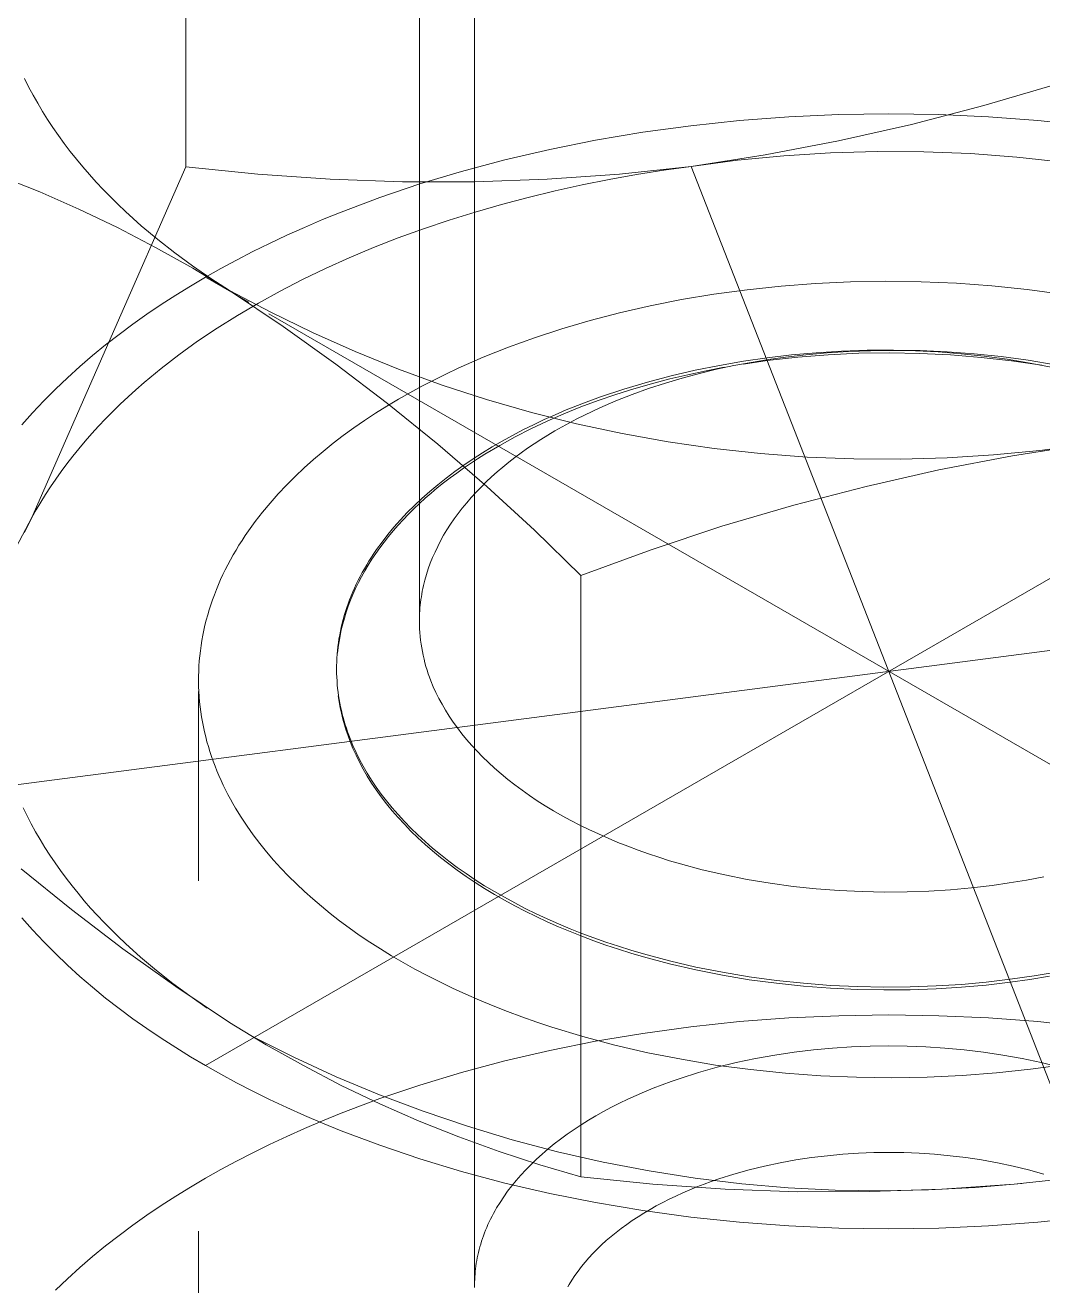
# Model space of a CAD drawing. Header units: inches. Extents: x -14 to 184, y -4 to 134.
# Drawn here: x 111.4241 to 111.7143, y 58.1212 to 58.481 of the extents above; entities that cross this region are included whole.
import ezdxf

# ---------------------------------------------------------------- set-up
doc = ezdxf.new("R2010")
doc.units = ezdxf.units.IN
doc.linetypes.add('HIDDEN', pattern=[1.905, 1.27, -0.635])
doc.layers.add('ZANO_R', color=7, linetype='Continuous', lineweight=0)
doc.layers.add('ZANO_R_przerywana', color=250, linetype='HIDDEN', lineweight=0)

msp = doc.modelspace()

# ---------------------------------------------------------------- linework, layer by layer
at = {"layer": 'ZANO_R'}
for p, q in [((111.53649, 58.31085), (111.53649, 58.63427)), ((111.46991, 58.44055), (111.46991, 58.61217)), ((111.55224, 58.12148), (111.55224, 58.60016)), ((111.42386, 58.46577), (111.42504, 58.46339)), ((111.42504, 58.46339), (111.4263, 58.46103)), ((111.71791, 58.46404), (111.69747, 58.45801)), ((111.4263, 58.46103), (111.42762, 58.45868)), ((111.42762, 58.45868), (111.429, 58.45635)), ((111.429, 58.45635), (111.43046, 58.45403)), ((111.65609, 58.45543), (111.67035, 58.45564)), ((111.67035, 58.45564), (111.68461, 58.45543)), ((111.69747, 58.45801), (111.67683, 58.45265)), ((111.43046, 58.45403), (111.43197, 58.45173)), ((111.60018, 58.4504), (111.61388, 58.45226)), ((111.61388, 58.45226), (111.6278, 58.45373)), ((111.6278, 58.45373), (111.64189, 58.45479)), ((111.64189, 58.45479), (111.65609, 58.45543)), ((111.67683, 58.45265), (111.65603, 58.44797)), ((111.68461, 58.45543), (111.69881, 58.45479)), ((111.69881, 58.45479), (111.7129, 58.45373)), ((111.7129, 58.45373), (111.72682, 58.45226)), ((111.43197, 58.45173), (111.43356, 58.44945)), ((111.43356, 58.44945), (111.4352, 58.44718)), ((111.58675, 58.44814), (111.60018, 58.4504)), ((111.4352, 58.44718), (111.43691, 58.44494)), ((111.43691, 58.44494), (111.43868, 58.44271)), ((111.56089, 58.44255), (111.57364, 58.44552)), ((111.57364, 58.44552), (111.58675, 58.44814)), ((111.65603, 58.44797), (111.6351, 58.44397)), ((111.66703, 58.44491), (111.65373, 58.44453)), ((111.68033, 58.44483), (111.66703, 58.44491)), ((111.69362, 58.4443), (111.68033, 58.44483)), ((111.43868, 58.44271), (111.44051, 58.44051)), ((111.54854, 58.43925), (111.56089, 58.44255)), ((111.6351, 58.44397), (111.61404, 58.44065)), ((111.62722, 58.4424), (111.61404, 58.44065)), ((111.64046, 58.44369), (111.62722, 58.4424)), ((111.65373, 58.44453), (111.64046, 58.44369)), ((111.70689, 58.44331), (111.69362, 58.4443)), ((111.72011, 58.44186), (111.70689, 58.44331)), ((111.42822, 58.43337), (111.41689, 58.43791)), ((111.46991, 58.44055), (111.426, 58.34044)), ((111.44051, 58.44051), (111.44239, 58.43833)), ((111.44239, 58.43833), (111.44434, 58.43617)), ((111.49044, 58.43841), (111.46991, 58.44055)), ((111.51103, 58.43699), (111.49044, 58.43841)), ((111.53662, 58.43565), (111.54854, 58.43925)), ((111.59351, 58.43848), (111.57292, 58.43703)), ((111.59843, 58.43832), (111.59064, 58.43693)), ((111.61404, 58.44065), (111.59351, 58.43848)), ((111.60623, 58.43956), (111.59843, 58.43832)), ((111.61404, 58.44065), (111.60623, 58.43956)), ((111.61404, 58.44065), (111.72666, 58.1524)), ((111.44434, 58.43617), (111.44634, 58.43404)), ((111.44634, 58.43404), (111.4484, 58.43193)), ((111.53166, 58.43628), (111.51103, 58.43699)), ((111.52516, 58.43177), (111.53662, 58.43565)), ((111.5523, 58.4363), (111.53166, 58.43628)), ((111.57292, 58.43703), (111.5523, 58.4363)), ((111.58288, 58.43538), (111.57516, 58.43367)), ((111.59064, 58.43693), (111.58288, 58.43538)), ((111.4394, 58.42846), (111.42822, 58.43337)), ((111.4484, 58.43193), (111.45052, 58.42984)), ((111.51419, 58.42763), (111.52516, 58.43177)), ((111.5675, 58.43182), (111.5599, 58.42981)), ((111.57516, 58.43367), (111.5675, 58.43182)), ((111.45041, 58.42319), (111.4394, 58.42846)), ((111.45052, 58.42984), (111.45268, 58.42778)), ((111.45268, 58.42778), (111.4549, 58.42575)), ((111.50889, 58.42548), (111.51419, 58.42763)), ((111.55238, 58.42764), (111.54496, 58.42532)), ((111.5599, 58.42981), (111.55238, 58.42764)), ((111.46124, 58.41756), (111.45041, 58.42319)), ((111.4549, 58.42575), (111.45717, 58.42374)), ((111.45717, 58.42374), (111.46185, 58.41981)), ((111.49868, 58.421), (111.50372, 58.42326)), ((111.50372, 58.42326), (111.50889, 58.42548)), ((111.54496, 58.42532), (111.53764, 58.42286)), ((111.46185, 58.41981), (111.46672, 58.41599)), ((111.49377, 58.41869), (111.49868, 58.421)), ((111.53045, 58.42024), (111.52339, 58.41749)), ((111.53764, 58.42286), (111.53045, 58.42024)), ((111.47188, 58.41158), (111.46124, 58.41756)), ((111.46672, 58.41599), (111.47176, 58.41229)), ((111.48436, 58.41394), (111.489, 58.41634)), ((111.489, 58.41634), (111.49377, 58.41869)), ((111.52339, 58.41749), (111.51648, 58.41459)), ((111.47985, 58.41151), (111.48436, 58.41394)), ((111.51648, 58.41459), (111.50973, 58.41155)), ((111.4712, 58.40651), (111.47548, 58.40904)), ((111.47176, 58.41229), (111.47696, 58.40871)), ((111.48232, 58.40526), (111.47188, 58.41158)), ((111.47548, 58.40904), (111.47985, 58.41151)), ((111.47548, 58.40904), (111.48785, 58.40189)), ((111.50973, 58.41155), (111.50316, 58.40838)), ((111.46698, 58.40391), (111.4712, 58.40651)), ((111.47696, 58.40871), (111.48232, 58.40526)), ((111.49765, 58.39496), (111.48232, 58.40526)), ((111.48232, 58.40526), (111.49407, 58.39903)), ((111.50316, 58.40838), (111.49676, 58.40509)), ((111.6205, 58.40416), (111.62996, 58.40545)), ((111.62996, 58.40545), (111.63962, 58.40647)), ((111.63962, 58.40647), (111.64944, 58.40722)), ((111.64944, 58.40722), (111.6594, 58.40769)), ((111.6594, 58.40769), (111.66945, 58.40787)), ((111.66945, 58.40787), (111.67955, 58.40774)), ((111.67955, 58.40774), (111.68967, 58.40732)), ((111.68967, 58.40732), (111.69977, 58.40659)), ((111.69977, 58.40659), (111.7098, 58.40556)), ((111.7098, 58.40556), (111.71973, 58.40423)), ((111.46283, 58.40123), (111.46698, 58.40391)), ((111.49057, 58.40167), (111.48457, 58.39814)), ((111.49676, 58.40509), (111.49057, 58.40167)), ((111.60228, 58.40086), (111.61126, 58.40263)), ((111.61126, 58.40263), (111.6205, 58.40416)), ((111.45475, 58.39564), (111.45875, 58.39847)), ((111.45875, 58.39847), (111.46283, 58.40123)), ((111.47548, 58.18402), (111.85013, 58.40033)), ((111.48457, 58.39814), (111.47879, 58.3945)), ((111.49359, 58.39858), (111.86522, 58.18402)), ((111.49407, 58.39903), (111.50603, 58.39321)), ((111.58517, 58.39668), (111.59358, 58.39887)), ((111.59358, 58.39887), (111.60228, 58.40086)), ((111.45084, 58.39273), (111.45475, 58.39564)), ((111.47879, 58.3945), (111.47324, 58.39075)), ((111.51268, 58.38421), (111.49765, 58.39496)), ((111.57708, 58.3943), (111.58517, 58.39668)), ((111.44701, 58.38975), (111.45084, 58.39273)), ((111.50603, 58.39321), (111.51818, 58.3878)), ((111.56188, 58.38906), (111.56931, 58.39175)), ((111.56931, 58.39175), (111.57708, 58.3943)), ((111.44327, 58.38669), (111.44701, 58.38975)), ((111.47324, 58.39075), (111.46791, 58.38691)), ((111.51818, 58.3878), (111.53051, 58.38282)), ((111.55466, 58.38617), (111.56188, 58.38906)), ((111.64258, 58.38684), (111.64964, 58.38748)), ((111.64674, 58.38692), (111.65274, 58.38746)), ((111.64964, 58.38748), (111.65686, 58.38793)), ((111.65274, 58.38746), (111.65888, 58.38785)), ((111.65307, 58.3869), (111.66179, 58.38732)), ((111.65686, 58.38793), (111.66423, 58.3882)), ((111.65888, 58.38785), (111.66514, 58.38807)), ((111.66179, 58.38732), (111.67052, 58.38745)), ((111.66423, 58.3882), (111.67171, 58.38826)), ((111.66514, 58.38807), (111.67151, 58.38813)), ((111.67052, 58.38745), (111.67924, 58.3873)), ((111.67151, 58.38813), (111.67796, 58.38801)), ((111.67171, 58.38826), (111.6793, 58.38812)), ((111.67796, 58.38801), (111.68447, 58.3877)), ((111.67924, 58.3873), (111.68796, 58.38687)), ((111.6793, 58.38812), (111.68696, 58.38776)), ((111.68447, 58.3877), (111.69103, 58.38721)), ((111.68696, 58.38776), (111.69467, 58.38717)), ((111.69103, 58.38721), (111.6976, 58.38652)), ((111.43963, 58.38356), (111.44327, 58.38669)), ((111.46791, 58.38691), (111.46282, 58.38298)), ((111.52736, 58.37301), (111.51268, 58.38421)), ((111.54756, 58.38304), (111.55466, 58.38617)), ((111.61517, 58.3825), (111.62203, 58.38388)), ((111.62126, 58.38275), (111.62618, 58.3838)), ((111.62203, 58.38388), (111.62888, 58.38506)), ((111.62618, 58.3838), (111.6311, 58.38474)), ((111.62888, 58.38506), (111.63569, 58.38604)), ((111.62888, 58.38424), (111.63569, 58.38522)), ((111.6311, 58.38474), (111.63601, 58.38555)), ((111.63569, 58.38604), (111.64258, 58.38684)), ((111.63569, 58.38522), (111.64437, 58.3862)), ((111.63601, 58.38555), (111.64089, 58.38624)), ((111.64089, 58.38624), (111.64674, 58.38692)), ((111.64437, 58.3862), (111.65307, 58.3869)), ((111.68796, 58.38687), (111.69666, 58.38616)), ((111.69467, 58.38717), (111.7024, 58.38636)), ((111.69666, 58.38616), (111.70533, 58.38517)), ((111.6976, 58.38652), (111.70416, 58.38563)), ((111.7024, 58.38636), (111.71012, 58.38532)), ((111.70416, 58.38563), (111.71068, 58.38454)), ((111.70533, 58.38517), (111.71397, 58.38389)), ((111.71012, 58.38532), (111.7178, 58.38404)), ((111.71068, 58.38454), (111.71715, 58.38326)), ((111.43268, 58.37708), (111.4361, 58.38035)), ((111.4361, 58.38035), (111.43963, 58.38356)), ((111.46282, 58.38298), (111.45798, 58.37897)), ((111.53051, 58.38282), (111.54301, 58.37826)), ((111.54059, 58.37968), (111.54405, 58.38139)), ((111.54405, 58.38139), (111.54756, 58.38304)), ((111.60151, 58.37912), (111.60832, 58.38092)), ((111.60663, 58.37882), (111.61147, 58.38026)), ((111.60788, 58.37999), (111.61305, 58.38122)), ((111.60832, 58.38092), (111.61517, 58.3825)), ((111.61147, 58.38026), (111.61635, 58.38157)), ((111.61305, 58.38122), (111.61824, 58.38233)), ((111.61635, 58.38157), (111.62126, 58.38275)), ((111.61824, 58.38233), (111.62343, 58.38332)), ((111.42938, 58.37374), (111.43268, 58.37708)), ((111.45566, 58.37693), (111.45339, 58.37488)), ((111.45798, 58.37897), (111.45566, 58.37693)), ((111.5338, 58.37608), (111.53717, 58.37791)), ((111.53717, 58.37791), (111.54059, 58.37968)), ((111.54301, 58.37826), (111.55565, 58.37413)), ((111.58811, 58.37488), (111.59476, 58.37711)), ((111.59253, 58.37557), (111.5976, 58.37717)), ((111.59476, 58.37711), (111.60151, 58.37912)), ((111.59714, 58.37555), (111.60185, 58.37725)), ((111.5976, 58.37717), (111.60272, 58.37864)), ((111.60185, 58.37725), (111.60663, 58.37882)), ((111.60272, 58.37864), (111.60788, 58.37999)), ((111.42619, 58.37033), (111.42938, 58.37374)), ((111.45119, 58.37281), (111.44905, 58.37073)), ((111.45339, 58.37488), (111.45119, 58.37281)), ((111.52721, 58.37224), (111.53048, 58.37419)), ((111.54171, 58.36137), (111.52736, 58.37301)), ((111.53048, 58.37419), (111.5338, 58.37608)), ((111.55565, 58.37413), (111.56843, 58.37044)), ((111.58158, 58.37245), (111.58483, 58.37369)), ((111.58257, 58.37202), (111.58751, 58.37386)), ((111.58483, 58.37369), (111.58811, 58.37488)), ((111.58751, 58.37386), (111.59253, 58.37557)), ((111.58798, 58.37177), (111.59251, 58.37372)), ((111.59251, 58.37372), (111.59714, 58.37555)), ((111.42314, 58.36686), (111.42619, 58.37033)), ((111.44905, 58.37073), (111.44698, 58.36863)), ((111.52086, 58.36816), (111.52401, 58.37023)), ((111.52401, 58.37023), (111.52721, 58.37224)), ((111.56843, 58.37044), (111.58133, 58.3672)), ((111.57208, 58.36839), (111.5752, 58.3698)), ((111.57295, 58.36798), (111.57771, 58.37006)), ((111.5752, 58.3698), (111.57837, 58.37115)), ((111.57771, 58.37006), (111.58257, 58.37202)), ((111.57837, 58.37115), (111.58158, 58.37245)), ((111.5814, 58.36861), (111.58356, 58.36969)), ((111.58356, 58.36969), (111.58798, 58.37177)), ((111.44497, 58.36651), (111.44303, 58.36439)), ((111.44698, 58.36863), (111.44497, 58.36651)), ((111.51479, 58.36386), (111.51779, 58.36604)), ((111.51779, 58.36604), (111.52086, 58.36816)), ((111.56378, 58.36347), (111.5683, 58.36578)), ((111.56599, 58.36544), (111.56901, 58.36694)), ((111.5683, 58.36578), (111.57295, 58.36798)), ((111.56901, 58.36694), (111.57208, 58.36839)), ((111.57514, 58.36517), (111.57719, 58.36635)), ((111.57719, 58.36635), (111.57928, 58.36749)), ((111.57928, 58.36749), (111.5814, 58.36861)), ((111.58133, 58.3672), (111.59433, 58.3644)), ((111.44116, 58.36225), (111.43934, 58.3601)), ((111.44303, 58.36439), (111.44116, 58.36225)), ((111.51187, 58.36163), (111.51479, 58.36386)), ((111.55728, 58.36063), (111.56012, 58.36228)), ((111.55938, 58.36104), (111.56378, 58.36347)), ((111.56012, 58.36228), (111.56303, 58.36388)), ((111.56303, 58.36388), (111.56599, 58.36544)), ((111.56923, 58.36149), (111.57116, 58.36275)), ((111.57116, 58.36275), (111.57313, 58.36397)), ((111.57313, 58.36397), (111.57514, 58.36517)), ((111.59433, 58.3644), (111.60742, 58.36204)), ((111.60742, 58.36204), (111.62059, 58.36014)), ((111.43934, 58.3601), (111.4376, 58.35794)), ((111.50627, 58.35701), (111.50903, 58.35934)), ((111.50903, 58.35934), (111.51187, 58.36163)), ((111.55569, 58.3493), (111.54171, 58.36137)), ((111.5518, 58.3572), (111.55451, 58.35894)), ((111.55307, 58.35721), (111.55514, 58.35851)), ((111.55451, 58.35894), (111.55728, 58.36063)), ((111.55514, 58.35851), (111.55938, 58.36104)), ((111.56372, 58.35757), (111.56551, 58.3589)), ((111.56551, 58.3589), (111.56735, 58.36021)), ((111.56735, 58.36021), (111.56923, 58.36149)), ((111.62059, 58.36014), (111.63381, 58.3587)), ((111.63381, 58.3587), (111.64707, 58.3577)), ((111.70024, 58.35831), (111.71347, 58.3596)), ((111.72666, 58.36135), (111.7056, 58.35803)), ((111.71347, 58.3596), (111.72666, 58.36135)), ((111.43592, 58.35578), (111.43431, 58.3536)), ((111.4376, 58.35794), (111.43592, 58.35578)), ((111.5036, 58.35462), (111.50627, 58.35701)), ((111.54662, 58.35359), (111.54917, 58.35542)), ((111.54907, 58.35453), (111.55105, 58.35588)), ((111.54917, 58.35542), (111.5518, 58.3572)), ((111.55105, 58.35588), (111.55307, 58.35721)), ((111.55866, 58.35345), (111.56029, 58.35484)), ((111.56029, 58.35484), (111.56198, 58.35622)), ((111.56198, 58.35622), (111.56372, 58.35757)), ((111.64707, 58.3577), (111.66036, 58.35717)), ((111.66036, 58.35717), (111.67367, 58.35709)), ((111.67367, 58.35709), (111.68696, 58.35747)), ((111.7056, 58.35803), (111.68466, 58.35403)), ((111.68696, 58.35747), (111.70024, 58.35831)), ((111.43276, 58.35142), (111.43128, 58.34923)), ((111.43431, 58.3536), (111.43276, 58.35142)), ((111.49855, 58.3497), (111.50103, 58.35218)), ((111.50103, 58.35218), (111.5036, 58.35462)), ((111.54175, 58.34982), (111.54414, 58.35173)), ((111.5434, 58.35033), (111.54524, 58.35175)), ((111.54414, 58.35173), (111.54662, 58.35359)), ((111.54524, 58.35175), (111.54713, 58.35315)), ((111.54713, 58.35315), (111.54907, 58.35453)), ((111.55554, 58.35059), (111.55707, 58.35203)), ((111.55707, 58.35203), (111.55866, 58.35345)), ((111.68466, 58.35403), (111.66386, 58.34935)), ((111.43128, 58.34923), (111.42986, 58.34704)), ((111.49617, 58.34717), (111.49855, 58.3497)), ((111.53722, 58.34591), (111.53944, 58.34789)), ((111.53944, 58.34789), (111.54175, 58.34982)), ((111.53985, 58.34742), (111.5416, 58.34888)), ((111.5416, 58.34888), (111.5434, 58.35033)), ((111.55128, 58.34617), (111.55265, 58.34766)), ((111.55265, 58.34766), (111.55407, 58.34913)), ((111.55407, 58.34913), (111.55554, 58.35059)), ((111.56931, 58.33681), (111.55569, 58.3493)), ((111.66386, 58.34935), (111.64323, 58.34399)), ((111.42851, 58.34484), (111.42722, 58.34264)), ((111.42986, 58.34704), (111.42851, 58.34484)), ((111.49173, 58.34198), (111.49389, 58.34459)), ((111.49389, 58.34459), (111.49617, 58.34717)), ((111.5349, 58.34291), (111.5365, 58.34443)), ((111.53509, 58.34391), (111.53722, 58.34591)), ((111.5365, 58.34443), (111.53815, 58.34593)), ((111.53815, 58.34593), (111.53985, 58.34742)), ((111.54873, 58.34314), (111.54998, 58.34466)), ((111.54998, 58.34466), (111.55128, 58.34617)), ((111.426, 58.34044), (111.42145, 58.33198)), ((111.426, 58.34044), (111.42489, 58.3383)), ((111.42722, 58.34264), (111.426, 58.34044)), ((111.48967, 58.33933), (111.49173, 58.34198)), ((111.5311, 58.33981), (111.53304, 58.34187)), ((111.53186, 58.33981), (111.53335, 58.34137)), ((111.53304, 58.34187), (111.53509, 58.34391)), ((111.53335, 58.34137), (111.5349, 58.34291)), ((111.54642, 58.34006), (111.54755, 58.34161)), ((111.54755, 58.34161), (111.54873, 58.34314)), ((111.64323, 58.34399), (111.62278, 58.33796)), ((111.42489, 58.3383), (111.42382, 58.33615)), ((111.48772, 58.33664), (111.48967, 58.33933)), ((111.52749, 58.3356), (111.52924, 58.33772)), ((111.52903, 58.33665), (111.53042, 58.33824)), ((111.52924, 58.33772), (111.5311, 58.33981)), ((111.53042, 58.33824), (111.53186, 58.33981)), ((111.5434, 58.33537), (111.54435, 58.33694)), ((111.54435, 58.33694), (111.54535, 58.33851)), ((111.54535, 58.33851), (111.54642, 58.34006)), ((111.62278, 58.33796), (111.60254, 58.33127)), ((111.48503, 58.33254), (111.4859, 58.33391)), ((111.4859, 58.33391), (111.4868, 58.33528)), ((111.4868, 58.33528), (111.48772, 58.33664)), ((111.52427, 58.33131), (111.52583, 58.33346)), ((111.52521, 58.33182), (111.52643, 58.33344)), ((111.52583, 58.33346), (111.52749, 58.3356)), ((111.52643, 58.33344), (111.5277, 58.33505)), ((111.5277, 58.33505), (111.52903, 58.33665)), ((111.5417, 58.3322), (111.54252, 58.33379)), ((111.54252, 58.33379), (111.5434, 58.33537)), ((111.58253, 58.32392), (111.56931, 58.33681)), ((111.4826, 58.32837), (111.48338, 58.32977)), ((111.48338, 58.32977), (111.48419, 58.33116)), ((111.48419, 58.33116), (111.48503, 58.33254)), ((111.52281, 58.32913), (111.52352, 58.33022)), ((111.52295, 58.32854), (111.52405, 58.33018)), ((111.52352, 58.33022), (111.52427, 58.33131)), ((111.52405, 58.33018), (111.52521, 58.33182)), ((111.54024, 58.32901), (111.54094, 58.33061)), ((111.54094, 58.33061), (111.5417, 58.3322)), ((111.60254, 58.33127), (111.58253, 58.32392)), ((111.42071, 58.26402), (111.91998, 58.32904)), ((111.48113, 58.32556), (111.48185, 58.32697)), ((111.48185, 58.32697), (111.4826, 58.32837)), ((111.5208, 58.32584), (111.52145, 58.32694)), ((111.52092, 58.32522), (111.5219, 58.32689)), ((111.52145, 58.32694), (111.52211, 58.32804)), ((111.5219, 58.32689), (111.52295, 58.32854)), ((111.52211, 58.32804), (111.52281, 58.32913)), ((111.53902, 58.32581), (111.5396, 58.32741)), ((111.5396, 58.32741), (111.54024, 58.32901)), ((111.47917, 58.3213), (111.47979, 58.32272)), ((111.47979, 58.32272), (111.48045, 58.32415)), ((111.48045, 58.32415), (111.48113, 58.32556)), ((111.51849, 58.32142), (111.51903, 58.32253)), ((111.51903, 58.32253), (111.5196, 58.32364)), ((111.51911, 58.32188), (111.51999, 58.32356)), ((111.5196, 58.32364), (111.52019, 58.32474)), ((111.51999, 58.32356), (111.52092, 58.32522)), ((111.52019, 58.32474), (111.5208, 58.32584)), ((111.53765, 58.32101), (111.53805, 58.32261)), ((111.53805, 58.32261), (111.53851, 58.32421)), ((111.53851, 58.32421), (111.53902, 58.32581)), ((111.58253, 58.15229), (111.58253, 58.32392)), ((111.47802, 58.31843), (111.47858, 58.31987)), ((111.47858, 58.31987), (111.47917, 58.3213)), ((111.51702, 58.31808), (111.51748, 58.3192)), ((111.51748, 58.3192), (111.51797, 58.32031)), ((111.51754, 58.31852), (111.5183, 58.3202)), ((111.51797, 58.32031), (111.51849, 58.32142)), ((111.5183, 58.3202), (111.51911, 58.32188)), ((111.53717, 58.31862), (111.53731, 58.31942)), ((111.53731, 58.31942), (111.53748, 58.32021)), ((111.53748, 58.32021), (111.53765, 58.32101)), ((111.47654, 58.3141), (111.477, 58.31555)), ((111.477, 58.31555), (111.47749, 58.31699)), ((111.47749, 58.31699), (111.47802, 58.31843)), ((111.51578, 58.31474), (111.51616, 58.31585)), ((111.51616, 58.31585), (111.51658, 58.31697)), ((111.51621, 58.31515), (111.51685, 58.31684)), ((111.51658, 58.31697), (111.51702, 58.31808)), ((111.51685, 58.31684), (111.51754, 58.31852)), ((111.53665, 58.31466), (111.53673, 58.31545)), ((111.53673, 58.31545), (111.53682, 58.31624)), ((111.53682, 58.31624), (111.53692, 58.31703)), ((111.53692, 58.31703), (111.53704, 58.31783)), ((111.53704, 58.31783), (111.53717, 58.31862)), ((111.47571, 58.3112), (111.47611, 58.31265)), ((111.47611, 58.31265), (111.47654, 58.3141)), ((111.51463, 58.31009), (111.5151, 58.31177)), ((111.51476, 58.31139), (111.51507, 58.31251)), ((111.51507, 58.31251), (111.51541, 58.31362)), ((111.5151, 58.31177), (111.51562, 58.31346)), ((111.51541, 58.31362), (111.51578, 58.31474)), ((111.51562, 58.31346), (111.51621, 58.31515)), ((111.53649, 58.31152), (111.53651, 58.3123)), ((111.53651, 58.3123), (111.53655, 58.31309)), ((111.53655, 58.31309), (111.53659, 58.31387)), ((111.53659, 58.31387), (111.53665, 58.31466)), ((111.47471, 58.30683), (111.47501, 58.30829)), ((111.47501, 58.30829), (111.47534, 58.30975)), ((111.47534, 58.30975), (111.47571, 58.3112)), ((111.51375, 58.30694), (111.51396, 58.30805)), ((111.51386, 58.30672), (111.51422, 58.3084)), ((111.51396, 58.30805), (111.5142, 58.30916)), ((111.5142, 58.30916), (111.51447, 58.31028)), ((111.51422, 58.3084), (111.51463, 58.31009)), ((111.51447, 58.31028), (111.51476, 58.31139)), ((111.53651, 58.30977), (111.53649, 58.31085)), ((111.53655, 58.30868), (111.53651, 58.30977)), ((111.53661, 58.3076), (111.53655, 58.30868)), ((111.47422, 58.30391), (111.47445, 58.30537)), ((111.47445, 58.30537), (111.47471, 58.30683)), ((111.51324, 58.30362), (111.51339, 58.30472)), ((111.51331, 58.30337), (111.51356, 58.30504)), ((111.51339, 58.30472), (111.51355, 58.30583)), ((111.51355, 58.30583), (111.51375, 58.30694)), ((111.51356, 58.30504), (111.51386, 58.30672)), ((111.53671, 58.30651), (111.53661, 58.3076)), ((111.53683, 58.30543), (111.53671, 58.30651)), ((111.53697, 58.30435), (111.53683, 58.30543)), ((111.47371, 58.29953), (111.47385, 58.30099)), ((111.47385, 58.30099), (111.47402, 58.30245)), ((111.47402, 58.30245), (111.47422, 58.30391)), ((111.51295, 58.30032), (111.51303, 58.30141)), ((111.51303, 58.30141), (111.51312, 58.30251)), ((111.51312, 58.30251), (111.51324, 58.30362)), ((111.51312, 58.3017), (111.51331, 58.30337)), ((111.53714, 58.30327), (111.53697, 58.30435)), ((111.53733, 58.30219), (111.53714, 58.30327)), ((111.53755, 58.30112), (111.53733, 58.30219)), ((111.5378, 58.30006), (111.53755, 58.30112)), ((111.47354, 58.29661), (111.47361, 58.29807)), ((111.47361, 58.29807), (111.47371, 58.29953)), ((111.51287, 58.29813), (111.5129, 58.29922)), ((111.51287, 58.29705), (111.51287, 58.29813)), ((111.5129, 58.29922), (111.51295, 58.30032)), ((111.53807, 58.299), (111.5378, 58.30006)), ((111.53836, 58.29795), (111.53807, 58.299)), ((111.53868, 58.29691), (111.53836, 58.29795)), ((111.4735, 58.29515), (111.47354, 58.29661)), ((111.4735, 58.2937), (111.4735, 58.29515)), ((111.47353, 58.29224), (111.4735, 58.2937)), ((111.51289, 58.29596), (111.51287, 58.29705)), ((111.51293, 58.29489), (111.51289, 58.29596)), ((111.51299, 58.29381), (111.51293, 58.29489)), ((111.51307, 58.29274), (111.51299, 58.29381)), ((111.53902, 58.29588), (111.53868, 58.29691)), ((111.53938, 58.29486), (111.53902, 58.29588)), ((111.53977, 58.29384), (111.53938, 58.29486)), ((111.54046, 58.29217), (111.53977, 58.29384)), ((111.47359, 58.29079), (111.47353, 58.29224)), ((111.47368, 58.28934), (111.47359, 58.29079)), ((111.51317, 58.29167), (111.51307, 58.29274)), ((111.5133, 58.29061), (111.51317, 58.29167)), ((111.51345, 58.28956), (111.5133, 58.29061)), ((111.54121, 58.2905), (111.54046, 58.29217)), ((111.54204, 58.28882), (111.54121, 58.2905)), ((111.4738, 58.28789), (111.47368, 58.28934)), ((111.47396, 58.28645), (111.4738, 58.28789)), ((111.51358, 58.28788), (111.51333, 58.28954)), ((111.51361, 58.28851), (111.51345, 58.28956)), ((111.51389, 58.28622), (111.51358, 58.28788)), ((111.5138, 58.28746), (111.51361, 58.28851)), ((111.51401, 58.28642), (111.5138, 58.28746)), ((111.54295, 58.28714), (111.54204, 58.28882)), ((111.54392, 58.28546), (111.54295, 58.28714)), ((111.47414, 58.28501), (111.47396, 58.28645)), ((111.47436, 58.28358), (111.47414, 58.28501)), ((111.47461, 58.28215), (111.47436, 58.28358)), ((111.51424, 58.28457), (111.51389, 58.28622)), ((111.51424, 58.28539), (111.51401, 58.28642)), ((111.51448, 58.28436), (111.51424, 58.28539)), ((111.51464, 58.28293), (111.51424, 58.28457)), ((111.51475, 58.28334), (111.51448, 58.28436)), ((111.51509, 58.2813), (111.51464, 58.28293)), ((111.51503, 58.28232), (111.51475, 58.28334)), ((111.54498, 58.28377), (111.54392, 58.28546)), ((111.5461, 58.28209), (111.54498, 58.28377)), ((111.47489, 58.28072), (111.47461, 58.28215)), ((111.4752, 58.2793), (111.47489, 58.28072)), ((111.47554, 58.27788), (111.4752, 58.2793)), ((111.51534, 58.28131), (111.51503, 58.28232)), ((111.51559, 58.27969), (111.51509, 58.2813)), ((111.51566, 58.28031), (111.51534, 58.28131)), ((111.51613, 58.2781), (111.51559, 58.27969)), ((111.516, 58.27931), (111.51566, 58.28031)), ((111.51635, 58.27832), (111.516, 58.27931)), ((111.54731, 58.28041), (111.5461, 58.28209)), ((111.54859, 58.27874), (111.54731, 58.28041)), ((111.47591, 58.27647), (111.47554, 58.27788)), ((111.47631, 58.27507), (111.47591, 58.27647)), ((111.51673, 58.27652), (111.51613, 58.2781)), ((111.51673, 58.27734), (111.51635, 58.27832)), ((111.51753, 58.27537), (111.51673, 58.27734)), ((111.51753, 58.27456), (111.51673, 58.27652)), ((111.54996, 58.27707), (111.54859, 58.27874)), ((111.5514, 58.27541), (111.54996, 58.27707)), ((111.47674, 58.27367), (111.47631, 58.27507)), ((111.4772, 58.27228), (111.47674, 58.27367)), ((111.47769, 58.2709), (111.4772, 58.27228)), ((111.51843, 58.2734), (111.51753, 58.27537)), ((111.51843, 58.27259), (111.51753, 58.27456)), ((111.5194, 58.27143), (111.51843, 58.2734)), ((111.5194, 58.27061), (111.51843, 58.27259)), ((111.55292, 58.27376), (111.5514, 58.27541)), ((111.55451, 58.27212), (111.55292, 58.27376)), ((111.55619, 58.27049), (111.55451, 58.27212)), ((111.4782, 58.26952), (111.47769, 58.2709)), ((111.47874, 58.26815), (111.4782, 58.26952)), ((111.52046, 58.26945), (111.5194, 58.27143)), ((111.52046, 58.26863), (111.5194, 58.27061)), ((111.52161, 58.26747), (111.52046, 58.26945)), ((111.52161, 58.26665), (111.52046, 58.26863)), ((111.55795, 58.26888), (111.55619, 58.27049)), ((111.55978, 58.26729), (111.55795, 58.26888)), ((111.47932, 58.26679), (111.47874, 58.26815)), ((111.47991, 58.26543), (111.47932, 58.26679)), ((111.48054, 58.26409), (111.47991, 58.26543)), ((111.52285, 58.26549), (111.52161, 58.26747)), ((111.52285, 58.26467), (111.52161, 58.26665)), ((111.52418, 58.26351), (111.52285, 58.26549)), ((111.56169, 58.26571), (111.55978, 58.26729)), ((111.56368, 58.26416), (111.56169, 58.26571)), ((111.48119, 58.26275), (111.48054, 58.26409)), ((111.48187, 58.26142), (111.48119, 58.26275)), ((111.48257, 58.2601), (111.48187, 58.26142)), ((111.52418, 58.26269), (111.52285, 58.26467)), ((111.5256, 58.26153), (111.52418, 58.26351)), ((111.5256, 58.26072), (111.52418, 58.26269)), ((111.52711, 58.25956), (111.5256, 58.26153)), ((111.56575, 58.26263), (111.56368, 58.26416)), ((111.56789, 58.26112), (111.56575, 58.26263)), ((111.4833, 58.25879), (111.48257, 58.2601)), ((111.48406, 58.25749), (111.4833, 58.25879)), ((111.52711, 58.25875), (111.5256, 58.26072)), ((111.52871, 58.2576), (111.52711, 58.25956)), ((111.52871, 58.25678), (111.52711, 58.25875)), ((111.5701, 58.25964), (111.56789, 58.26112)), ((111.57239, 58.25818), (111.5701, 58.25964)), ((111.57475, 58.25676), (111.57239, 58.25818)), ((111.42347, 58.25763), (111.42459, 58.25534)), ((111.42459, 58.25534), (111.42577, 58.25306)), ((111.48564, 58.25492), (111.48406, 58.25749)), ((111.48732, 58.25238), (111.48564, 58.25492)), ((111.53041, 58.25565), (111.52871, 58.2576)), ((111.53041, 58.25483), (111.52871, 58.25678)), ((111.53219, 58.25371), (111.53041, 58.25565)), ((111.53219, 58.25289), (111.53041, 58.25483)), ((111.57717, 58.25536), (111.57475, 58.25676)), ((111.57967, 58.254), (111.57717, 58.25536)), ((111.42577, 58.25306), (111.42701, 58.25079)), ((111.42701, 58.25079), (111.42832, 58.24854)), ((111.48908, 58.24989), (111.48732, 58.25238)), ((111.53407, 58.25178), (111.53219, 58.25371)), ((111.53407, 58.25096), (111.53219, 58.25289)), ((111.53605, 58.24986), (111.53407, 58.25178)), ((111.53605, 58.24905), (111.53407, 58.25096)), ((111.58223, 58.25267), (111.57967, 58.254)), ((111.58485, 58.25138), (111.58223, 58.25267)), ((111.58754, 58.25013), (111.58485, 58.25138)), ((111.42832, 58.24854), (111.42968, 58.2463)), ((111.49094, 58.24744), (111.48908, 58.24989)), ((111.49288, 58.24504), (111.49094, 58.24744)), ((111.53811, 58.24797), (111.53605, 58.24986)), ((111.53811, 58.24715), (111.53605, 58.24905)), ((111.54027, 58.2461), (111.53811, 58.24797)), ((111.54027, 58.24528), (111.53811, 58.24715)), ((111.59028, 58.24892), (111.58754, 58.25013)), ((111.59308, 58.24774), (111.59028, 58.24892)), ((111.59594, 58.24661), (111.59308, 58.24774)), ((111.42968, 58.2463), (111.43111, 58.24408)), ((111.43111, 58.24408), (111.4326, 58.24187)), ((111.4949, 58.24268), (111.49288, 58.24504)), ((111.54252, 58.24424), (111.54027, 58.2461)), ((111.54252, 58.24343), (111.54027, 58.24528)), ((111.54486, 58.24241), (111.54252, 58.24424)), ((111.54486, 58.2416), (111.54252, 58.24343)), ((111.59884, 58.24552), (111.59594, 58.24661)), ((111.6018, 58.24447), (111.59884, 58.24552)), ((111.60479, 58.24347), (111.6018, 58.24447)), ((111.60783, 58.24251), (111.60479, 58.24347)), ((111.42292, 58.2402), (111.43727, 58.22856)), ((111.4326, 58.24187), (111.43414, 58.23968)), ((111.497, 58.24036), (111.4949, 58.24268)), ((111.49917, 58.2381), (111.497, 58.24036)), ((111.54729, 58.24061), (111.54486, 58.24241)), ((111.54729, 58.23979), (111.54486, 58.2416)), ((111.54981, 58.23884), (111.54729, 58.24061)), ((111.54981, 58.23802), (111.54729, 58.23979)), ((111.61091, 58.2416), (111.60783, 58.24251)), ((111.61717, 58.23993), (111.61091, 58.2416)), ((111.62355, 58.23844), (111.61717, 58.23993)), ((111.43414, 58.23968), (111.43575, 58.23751)), ((111.43575, 58.23751), (111.43741, 58.23535)), ((111.50141, 58.23588), (111.49917, 58.2381)), ((111.55241, 58.23709), (111.54981, 58.23884)), ((111.55241, 58.23628), (111.54981, 58.23802)), ((111.5551, 58.23538), (111.55241, 58.23709)), ((111.5551, 58.23457), (111.55241, 58.23628)), ((111.63001, 58.23716), (111.62355, 58.23844)), ((111.63654, 58.23607), (111.63001, 58.23716)), ((111.70472, 58.23616), (111.6998, 58.23546)), ((111.70966, 58.23698), (111.70472, 58.23616)), ((111.71461, 58.23792), (111.70966, 58.23698)), ((111.43741, 58.23535), (111.43913, 58.23321)), ((111.43913, 58.23321), (111.4409, 58.2311)), ((111.50371, 58.23371), (111.50141, 58.23588)), ((111.50608, 58.23159), (111.50371, 58.23371)), ((111.55788, 58.23371), (111.5551, 58.23538)), ((111.55788, 58.23289), (111.5551, 58.23457)), ((111.56073, 58.23207), (111.55788, 58.23371)), ((111.56073, 58.23125), (111.55788, 58.23289)), ((111.6431, 58.23518), (111.63654, 58.23607)), ((111.64967, 58.23449), (111.6431, 58.23518)), ((111.65622, 58.234), (111.64967, 58.23449)), ((111.66274, 58.23369), (111.65622, 58.234)), ((111.66919, 58.23357), (111.66274, 58.23369)), ((111.67555, 58.23363), (111.66919, 58.23357)), ((111.68181, 58.23385), (111.67555, 58.23363)), ((111.68795, 58.23424), (111.68181, 58.23385)), ((111.69395, 58.23478), (111.68795, 58.23424)), ((111.6998, 58.23546), (111.69395, 58.23478)), ((111.4409, 58.2311), (111.44273, 58.229)), ((111.44273, 58.229), (111.44462, 58.22693)), ((111.50853, 58.2295), (111.50608, 58.23159)), ((111.51108, 58.22742), (111.50853, 58.2295)), ((111.56367, 58.23046), (111.56073, 58.23207)), ((111.56367, 58.22965), (111.56073, 58.23125)), ((111.56668, 58.2289), (111.56367, 58.23046)), ((111.56668, 58.22809), (111.56367, 58.22965)), ((111.56977, 58.22738), (111.56668, 58.2289)), ((111.42619, 58.22273), (111.42314, 58.2262)), ((111.43727, 58.22856), (111.45195, 58.21736)), ((111.44462, 58.22693), (111.44655, 58.22488)), ((111.51373, 58.22536), (111.51108, 58.22742)), ((111.51649, 58.22332), (111.51373, 58.22536)), ((111.56977, 58.22657), (111.56668, 58.22809)), ((111.57293, 58.22591), (111.56977, 58.22738)), ((111.57293, 58.22509), (111.56977, 58.22657)), ((111.57615, 58.22448), (111.57293, 58.22591)), ((111.42938, 58.21932), (111.42619, 58.22273)), ((111.44655, 58.22488), (111.44854, 58.22285)), ((111.44854, 58.22285), (111.45057, 58.22084)), ((111.51935, 58.2213), (111.51649, 58.22332)), ((111.57615, 58.22366), (111.57293, 58.22509)), ((111.57945, 58.2231), (111.57615, 58.22448)), ((111.57945, 58.22228), (111.57615, 58.22366)), ((111.58281, 58.22177), (111.57945, 58.2231)), ((111.58281, 58.22095), (111.57945, 58.22228)), ((111.58623, 58.22048), (111.58281, 58.22177)), ((111.43268, 58.21598), (111.42938, 58.21932)), ((111.45057, 58.22084), (111.45266, 58.21886)), ((111.45266, 58.21886), (111.45697, 58.21496)), ((111.52232, 58.2193), (111.51935, 58.2213)), ((111.52539, 58.21732), (111.52232, 58.2193)), ((111.58623, 58.21967), (111.58281, 58.22095)), ((111.5897, 58.21925), (111.58623, 58.22048)), ((111.5897, 58.21843), (111.58623, 58.21967)), ((111.59323, 58.21807), (111.5897, 58.21925)), ((111.59323, 58.21726), (111.5897, 58.21843)), ((111.4361, 58.2127), (111.43268, 58.21598)), ((111.45195, 58.21736), (111.46698, 58.2066)), ((111.45697, 58.21496), (111.46147, 58.21117)), ((111.52856, 58.21538), (111.52539, 58.21732)), ((111.53183, 58.21346), (111.52856, 58.21538)), ((111.5968, 58.21695), (111.59323, 58.21807)), ((111.5968, 58.21613), (111.59323, 58.21726)), ((111.60042, 58.21588), (111.5968, 58.21695)), ((111.60042, 58.21506), (111.5968, 58.21613)), ((111.60779, 58.21391), (111.60042, 58.21588)), ((111.60779, 58.21309), (111.60042, 58.21506)), ((111.43963, 58.2095), (111.4361, 58.2127)), ((111.46147, 58.21117), (111.46614, 58.20748)), ((111.53521, 58.21157), (111.53183, 58.21346)), ((111.53869, 58.20972), (111.53521, 58.21157)), ((111.61529, 58.21216), (111.60779, 58.21391)), ((111.61529, 58.21134), (111.60779, 58.21309)), ((111.6229, 58.21065), (111.61529, 58.21216)), ((111.6229, 58.20983), (111.61529, 58.21134)), ((111.44327, 58.20637), (111.43963, 58.2095)), ((111.46614, 58.20748), (111.47097, 58.20391)), ((111.54227, 58.20791), (111.53869, 58.20972)), ((111.54594, 58.20614), (111.54227, 58.20791)), ((111.63057, 58.20937), (111.6229, 58.21065)), ((111.63057, 58.20855), (111.6229, 58.20983)), ((111.63829, 58.20833), (111.63057, 58.20937)), ((111.63829, 58.20751), (111.63057, 58.20855)), ((111.64602, 58.20751), (111.63829, 58.20833)), ((111.64602, 58.2067), (111.63829, 58.20751)), ((111.65373, 58.20693), (111.64602, 58.20751)), ((111.69812, 58.20785), (111.69106, 58.20721)), ((111.705, 58.20865), (111.69812, 58.20785)), ((111.705, 58.20784), (111.69812, 58.20703)), ((111.71182, 58.20963), (111.705, 58.20865)), ((111.71057, 58.20862), (111.705, 58.20784)), ((111.71617, 58.20954), (111.71057, 58.20862)), ((111.71866, 58.21081), (111.71182, 58.20963)), ((111.44701, 58.20331), (111.44327, 58.20637)), ((111.46698, 58.2066), (111.48232, 58.19631)), ((111.47097, 58.20391), (111.47596, 58.20044)), ((111.54971, 58.2044), (111.54594, 58.20614)), ((111.55358, 58.20272), (111.54971, 58.2044)), ((111.65373, 58.20611), (111.64602, 58.2067)), ((111.66139, 58.20657), (111.65373, 58.20693)), ((111.66139, 58.20575), (111.65373, 58.20611)), ((111.66898, 58.20643), (111.66139, 58.20657)), ((111.66898, 58.20561), (111.66139, 58.20575)), ((111.67647, 58.20649), (111.66898, 58.20643)), ((111.67647, 58.20568), (111.66898, 58.20561)), ((111.68384, 58.20676), (111.67647, 58.20649)), ((111.68384, 58.20594), (111.67647, 58.20568)), ((111.69106, 58.20721), (111.68384, 58.20676)), ((111.69106, 58.2064), (111.68384, 58.20594)), ((111.69812, 58.20703), (111.69106, 58.2064)), ((111.45084, 58.20033), (111.44701, 58.20331)), ((111.45475, 58.19742), (111.45084, 58.20033)), ((111.55754, 58.20108), (111.55358, 58.20272)), ((111.56159, 58.19948), (111.55754, 58.20108)), ((111.45875, 58.19458), (111.45475, 58.19742)), ((111.56573, 58.19794), (111.56159, 58.19948)), ((111.56995, 58.19646), (111.56573, 58.19794)), ((111.6278, 58.19657), (111.61388, 58.1951)), ((111.64189, 58.19763), (111.6278, 58.19657)), ((111.65609, 58.19826), (111.64189, 58.19763)), ((111.67035, 58.19848), (111.65609, 58.19826)), ((111.68461, 58.19826), (111.67035, 58.19848)), ((111.69881, 58.19763), (111.68461, 58.19826)), ((111.7129, 58.19657), (111.69881, 58.19763)), ((111.72682, 58.1951), (111.7129, 58.19657)), ((111.46283, 58.19183), (111.45875, 58.19458)), ((111.48232, 58.19631), (111.49275, 58.18999)), ((111.57425, 58.19503), (111.56995, 58.19646)), ((111.58309, 58.19234), (111.57425, 58.19503)), ((111.60018, 58.19323), (111.58675, 58.19098)), ((111.61388, 58.1951), (111.60018, 58.19323)), ((111.46698, 58.18915), (111.46283, 58.19183)), ((111.48873, 58.19244), (111.50065, 58.18645)), ((111.49275, 58.18999), (111.50339, 58.18401)), ((111.58675, 58.19098), (111.57364, 58.18836)), ((111.59221, 58.1899), (111.58309, 58.19234)), ((111.60159, 58.18772), (111.59221, 58.1899)), ((111.65432, 58.18904), (111.65974, 58.1894)), ((111.65974, 58.1894), (111.66508, 58.1896)), ((111.66508, 58.1896), (111.67035, 58.18967)), ((111.67035, 58.18967), (111.67561, 58.1896)), ((111.67561, 58.1896), (111.68096, 58.1894)), ((111.68096, 58.1894), (111.68637, 58.18904)), ((111.4712, 58.18654), (111.46698, 58.18915)), ((111.47548, 58.18402), (111.4712, 58.18654)), ((111.50065, 58.18645), (111.51277, 58.18087)), ((111.57364, 58.18836), (111.56089, 58.18539)), ((111.61119, 58.18582), (111.60159, 58.18772)), ((111.62097, 58.1842), (111.61119, 58.18582)), ((111.62687, 58.18488), (111.63235, 58.18604)), ((111.63235, 58.18604), (111.63785, 58.18704)), ((111.63785, 58.18704), (111.64336, 58.18787)), ((111.64336, 58.18787), (111.64886, 58.18853)), ((111.64886, 58.18853), (111.65432, 58.18904)), ((111.68637, 58.18904), (111.69184, 58.18853)), ((111.69184, 58.18853), (111.69734, 58.18787)), ((111.69734, 58.18787), (111.70285, 58.18704)), ((111.70285, 58.18704), (111.70835, 58.18604)), ((111.70835, 58.18604), (111.71382, 58.18488)), ((111.47985, 58.18155), (111.47548, 58.18402)), ((111.50339, 58.18401), (111.51422, 58.17838)), ((111.56089, 58.18539), (111.54854, 58.18209)), ((111.6161, 58.18205), (111.62145, 58.18355)), ((111.63089, 58.18287), (111.62097, 58.1842)), ((111.62145, 58.18355), (111.62687, 58.18488)), ((111.64092, 58.18184), (111.63089, 58.18287)), ((111.71074, 58.18298), (111.70108, 58.18196)), ((111.7202, 58.18427), (111.71074, 58.18298)), ((111.71382, 58.18488), (111.71925, 58.18355)), ((111.48436, 58.17912), (111.47985, 58.18155)), ((111.489, 58.17672), (111.48436, 58.17912)), ((111.51277, 58.18087), (111.52507, 58.17572)), ((111.54854, 58.18209), (111.53662, 58.17849)), ((111.6032, 58.17758), (111.60572, 58.17856)), ((111.60572, 58.17856), (111.60827, 58.17949)), ((111.60827, 58.17949), (111.61085, 58.18039)), ((111.61085, 58.18039), (111.6161, 58.18205)), ((111.65102, 58.18111), (111.64092, 58.18184)), ((111.66114, 58.18069), (111.65102, 58.18111)), ((111.67125, 58.18056), (111.66114, 58.18069)), ((111.6813, 58.18074), (111.67125, 58.18056)), ((111.69125, 58.18121), (111.6813, 58.18074)), ((111.70108, 58.18196), (111.69125, 58.18121)), ((111.49377, 58.17436), (111.489, 58.17672)), ((111.51422, 58.17838), (111.52523, 58.17311)), ((111.52507, 58.17572), (111.53755, 58.17099)), ((111.53662, 58.17849), (111.52516, 58.17461)), ((111.5959, 58.17442), (111.59829, 58.17551)), ((111.59829, 58.17551), (111.60073, 58.17656)), ((111.60073, 58.17656), (111.6032, 58.17758)), ((111.49868, 58.17205), (111.49377, 58.17436)), ((111.50372, 58.16979), (111.49868, 58.17205)), ((111.52516, 58.17461), (111.51419, 58.17047)), ((111.52523, 58.17311), (111.53641, 58.1682)), ((111.58902, 58.17093), (111.59126, 58.17213)), ((111.59126, 58.17213), (111.59356, 58.17329)), ((111.59356, 58.17329), (111.5959, 58.17442)), ((111.50889, 58.16758), (111.50372, 58.16979)), ((111.50889, 58.16831), (111.50372, 58.1661)), ((111.51419, 58.17047), (111.50889, 58.16831)), ((111.53641, 58.1682), (111.54774, 58.16366)), ((111.53755, 58.17099), (111.55018, 58.1667)), ((111.58262, 58.16714), (111.5847, 58.16843)), ((111.5847, 58.16843), (111.58683, 58.1697)), ((111.58683, 58.1697), (111.58902, 58.17093)), ((111.50372, 58.1661), (111.49868, 58.16384)), ((111.51419, 58.16542), (111.50889, 58.16758)), ((111.52516, 58.16129), (111.51419, 58.16542)), ((111.55018, 58.1667), (111.56296, 58.16285)), ((111.57676, 58.16308), (111.57865, 58.16446)), ((111.57865, 58.16446), (111.58061, 58.16581)), ((111.58061, 58.16581), (111.58262, 58.16714)), ((111.49377, 58.16153), (111.489, 58.15917)), ((111.49868, 58.16384), (111.49377, 58.16153)), ((111.53662, 58.1574), (111.52516, 58.16129)), ((111.54774, 58.16366), (111.55921, 58.15949)), ((111.56296, 58.16285), (111.57586, 58.15944)), ((111.57318, 58.16025), (111.57494, 58.16168)), ((111.57494, 58.16168), (111.57676, 58.16308)), ((111.489, 58.15917), (111.48436, 58.15678)), ((111.54854, 58.1538), (111.53662, 58.1574)), ((111.55921, 58.15949), (111.57081, 58.1557)), ((111.56832, 58.15583), (111.56987, 58.15732)), ((111.56987, 58.15732), (111.57149, 58.15879)), ((111.57149, 58.15879), (111.57318, 58.16025)), ((111.57586, 58.15944), (111.58887, 58.15648)), ((111.64386, 58.1571), (111.63937, 58.15629)), ((111.64835, 58.15777), (111.64386, 58.1571)), ((111.65283, 58.15831), (111.64835, 58.15777)), ((111.65728, 58.15873), (111.65283, 58.15831)), ((111.6617, 58.15902), (111.65728, 58.15873)), ((111.66606, 58.15919), (111.6617, 58.15902)), ((111.67035, 58.15924), (111.66606, 58.15919)), ((111.67464, 58.15919), (111.67035, 58.15924)), ((111.679, 58.15902), (111.67464, 58.15919)), ((111.68341, 58.15873), (111.679, 58.15902)), ((111.68787, 58.15831), (111.68341, 58.15873)), ((111.69235, 58.15777), (111.68787, 58.15831)), ((111.69684, 58.1571), (111.69235, 58.15777)), ((111.70133, 58.15629), (111.69684, 58.1571)), ((111.47985, 58.15434), (111.47548, 58.15187)), ((111.48436, 58.15678), (111.47985, 58.15434)), ((111.56089, 58.1505), (111.54854, 58.1538)), ((111.56543, 58.1528), (111.56684, 58.15432)), ((111.56684, 58.15432), (111.56832, 58.15583)), ((111.57081, 58.1557), (111.58253, 58.15229)), ((111.58887, 58.15648), (111.60197, 58.15397)), ((111.60197, 58.15397), (111.61516, 58.15192)), ((111.63049, 58.15425), (111.62613, 58.15303)), ((111.63491, 58.15534), (111.63049, 58.15425)), ((111.63937, 58.15629), (111.63491, 58.15534)), ((111.70579, 58.15534), (111.70133, 58.15629)), ((111.71021, 58.15425), (111.70579, 58.15534)), ((111.71457, 58.15303), (111.71021, 58.15425)), ((111.47548, 58.15187), (111.4712, 58.14935)), ((111.57364, 58.14753), (111.56089, 58.1505)), ((111.56284, 58.14971), (111.5641, 58.15126)), ((111.5641, 58.15126), (111.56543, 58.1528)), ((111.60306, 58.15016), (111.58253, 58.15229)), ((111.62365, 58.14873), (111.60306, 58.15016)), ((111.61516, 58.15192), (111.62841, 58.15032)), ((111.61766, 58.15018), (111.61561, 58.14939)), ((111.61974, 58.15094), (111.61766, 58.15018)), ((111.62185, 58.15167), (111.61974, 58.15094)), ((111.62613, 58.15303), (111.62185, 58.15167)), ((111.62841, 58.15032), (111.6417, 58.14919)), ((111.70613, 58.15023), (111.68555, 58.14878)), ((111.69503, 58.14925), (111.70832, 58.15042)), ((111.72666, 58.1524), (111.70613, 58.15023)), ((111.46698, 58.14675), (111.46283, 58.14407)), ((111.4712, 58.14935), (111.46698, 58.14675)), ((111.55949, 58.145), (111.56053, 58.14658)), ((111.56053, 58.14658), (111.56165, 58.14815)), ((111.56165, 58.14815), (111.56284, 58.14971)), ((111.58675, 58.14491), (111.57364, 58.14753)), ((111.60966, 58.14681), (111.60775, 58.14589)), ((111.61161, 58.1477), (111.60966, 58.14681)), ((111.6136, 58.14856), (111.61161, 58.1477)), ((111.61561, 58.14939), (111.6136, 58.14856)), ((111.64428, 58.14803), (111.62365, 58.14873)), ((111.6417, 58.14919), (111.65502, 58.14851)), ((111.66492, 58.14805), (111.64428, 58.14803)), ((111.65502, 58.14851), (111.66837, 58.14829)), ((111.68555, 58.14878), (111.66492, 58.14805)), ((111.66837, 58.14829), (111.68171, 58.14854)), ((111.68171, 58.14854), (111.69503, 58.14925)), ((111.46283, 58.14407), (111.45875, 58.14131)), ((111.55762, 58.14183), (111.55806, 58.14263)), ((111.55806, 58.14263), (111.55852, 58.14342)), ((111.55852, 58.14342), (111.55949, 58.145)), ((111.60018, 58.14266), (111.58675, 58.14491)), ((111.61388, 58.14079), (111.60018, 58.14266)), ((111.60227, 58.14296), (111.60053, 58.14193)), ((111.60405, 58.14397), (111.60227, 58.14296)), ((111.60588, 58.14494), (111.60405, 58.14397)), ((111.60775, 58.14589), (111.60588, 58.14494)), ((111.45875, 58.14131), (111.45475, 58.13848)), ((111.55604, 58.13865), (111.55641, 58.13945)), ((111.55641, 58.13945), (111.5568, 58.14024)), ((111.5568, 58.14024), (111.5572, 58.14104)), ((111.5572, 58.14104), (111.55762, 58.14183)), ((111.59719, 58.13979), (111.5956, 58.13869)), ((111.59884, 58.14087), (111.59719, 58.13979)), ((111.60053, 58.14193), (111.59884, 58.14087)), ((111.6278, 58.13932), (111.61388, 58.14079)), ((111.64189, 58.13827), (111.6278, 58.13932)), ((111.7129, 58.13932), (111.69881, 58.13827)), ((111.72682, 58.14079), (111.7129, 58.13932)), ((111.45084, 58.13557), (111.44701, 58.13258)), ((111.45475, 58.13848), (111.45084, 58.13557)), ((111.55447, 58.13468), (111.55475, 58.13547)), ((111.55475, 58.13547), (111.55505, 58.13627)), ((111.55505, 58.13627), (111.55536, 58.13706)), ((111.55536, 58.13706), (111.55569, 58.13786)), ((111.55569, 58.13786), (111.55604, 58.13865)), ((111.59257, 58.13642), (111.59114, 58.13526)), ((111.59406, 58.13757), (111.59257, 58.13642)), ((111.5956, 58.13869), (111.59406, 58.13757)), ((111.65609, 58.13763), (111.64189, 58.13827)), ((111.67035, 58.13742), (111.65609, 58.13763)), ((111.68461, 58.13763), (111.67035, 58.13742)), ((111.69881, 58.13827), (111.68461, 58.13763)), ((111.44701, 58.13258), (111.44327, 58.12952)), ((111.55352, 58.13152), (111.55374, 58.13231)), ((111.55374, 58.13231), (111.55396, 58.1331)), ((111.55396, 58.1331), (111.55421, 58.13389)), ((111.55421, 58.13389), (111.55447, 58.13468)), ((111.58844, 58.13287), (111.58718, 58.13166)), ((111.58976, 58.13407), (111.58844, 58.13287)), ((111.59114, 58.13526), (111.58976, 58.13407)), ((111.44327, 58.12952), (111.43963, 58.12639)), ((111.55272, 58.12761), (111.55284, 58.12839)), ((111.55284, 58.12839), (111.55299, 58.12917)), ((111.55299, 58.12917), (111.55315, 58.12995)), ((111.55315, 58.12995), (111.55333, 58.13073)), ((111.55333, 58.13073), (111.55352, 58.13152)), ((111.58482, 58.12919), (111.58374, 58.12793)), ((111.58597, 58.13043), (111.58482, 58.12919)), ((111.58718, 58.13166), (111.58597, 58.13043)), ((111.43963, 58.12639), (111.4361, 58.12319)), ((111.55236, 58.12452), (111.55242, 58.12529)), ((111.55242, 58.12529), (111.5525, 58.12606)), ((111.5525, 58.12606), (111.5526, 58.12683)), ((111.5526, 58.12683), (111.55272, 58.12761)), ((111.58174, 58.1254), (111.58083, 58.12412)), ((111.58271, 58.12667), (111.58174, 58.1254)), ((111.58374, 58.12793), (111.58271, 58.12667)), ((111.4361, 58.12319), (111.43268, 58.11991)), ((111.55224, 58.12223), (111.55227, 58.12299)), ((111.55224, 58.12148), (111.55224, 58.12223)), ((111.55224, 58.12072), (111.55224, 58.12148)), ((111.55227, 58.12299), (111.5523, 58.12376)), ((111.5523, 58.12376), (111.55236, 58.12452)), ((111.57919, 58.12154), (111.57882, 58.12089)), ((111.57998, 58.12283), (111.57919, 58.12154)), ((111.58083, 58.12412), (111.57998, 58.12283))]:
    msp.add_line(p, q, dxfattribs=at)
at = {"layer": 'ZANO_R_przerywana', "ltscale": 0.05}
msp.add_line((111.4735, 54.43675), (111.4735, 58.29079), dxfattribs=at)

doc.saveas('drawing.dxf')
